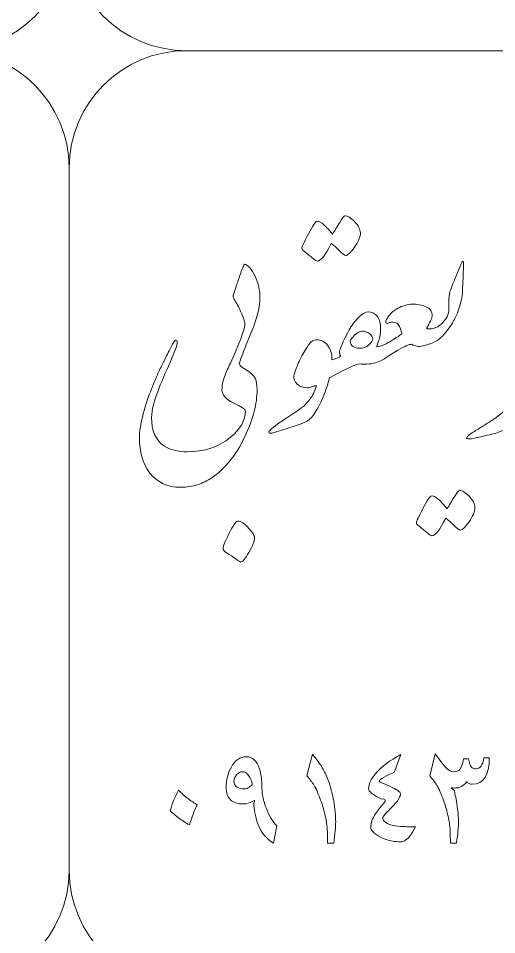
# Model space of a CAD drawing. Header units: millimetres. Extents: x 62 to 462, y 96 to 456.
# Drawn here: x 104.17 to 124.31, y 378.53 to 417.17 of the extents above; entities that cross this region are included whole.
import ezdxf

# ---------------------------------------------------------------- set-up
doc = ezdxf.new("R2010")
doc.units = ezdxf.units.MM
doc.header["$MEASUREMENT"] = 0
doc.layers.add('Layer 1', color=7, linetype='Continuous')

msp = doc.modelspace()

# ---------------------------------------------------------------- linework, layer by layer
at = {"layer": 'Layer 1', "color": 250, "lineweight": 18}
for points, knots in [([(71.7442, 455.3033), (71.7442, 455.3033), (101.3692, 455.3033), (101.3692, 455.3033), (104.0887, 455.3033), (106.3067, 453.0853), (106.3067, 450.3658), (106.3067, 450.3658), (106.3067, 420.7408), (106.3067, 420.7408), (106.3067, 418.0213), (104.0887, 415.8033), (101.3692, 415.8033), (101.3692, 415.8033), (71.7442, 415.8033), (71.7442, 415.8033), (69.0247, 415.8033), (66.8067, 418.0213), (66.8067, 420.7408), (66.8067, 420.7408), (66.8067, 450.3658), (66.8067, 450.3658), (66.8067, 453.0853), (69.0247, 455.3033), (71.7442, 455.3033)], [0, 0, 0, 0, 0.125, 0.125, 0.125, 0.25, 0.25, 0.25, 0.375, 0.375, 0.375, 0.5, 0.5, 0.5, 0.625, 0.625, 0.625, 0.75, 0.75, 0.75, 0.875, 0.875, 0.875, 1, 1, 1, 1]), ([(111.2442, 455.3033), (111.2442, 455.3033), (140.8692, 455.3033), (140.8692, 455.3033), (143.5887, 455.3033), (145.8067, 453.0853), (145.8067, 450.3658), (145.8067, 450.3658), (145.8067, 420.7408), (145.8067, 420.7408), (145.8067, 418.0213), (143.5887, 415.8033), (140.8692, 415.8033), (140.8692, 415.8033), (111.2442, 415.8033), (111.2442, 415.8033), (108.5247, 415.8033), (106.3067, 418.0213), (106.3067, 420.7408), (106.3067, 420.7408), (106.3067, 450.3658), (106.3067, 450.3658), (106.3067, 453.0853), (108.5247, 455.3033), (111.2442, 455.3033)], [0, 0, 0, 0, 0.125, 0.125, 0.125, 0.25, 0.25, 0.25, 0.375, 0.375, 0.375, 0.5, 0.5, 0.5, 0.625, 0.625, 0.625, 0.75, 0.75, 0.75, 0.875, 0.875, 0.875, 1, 1, 1, 1]), ([(71.7442, 415.8033), (71.7442, 415.8033), (101.3692, 415.8033), (101.3692, 415.8033), (104.0887, 415.8033), (106.3067, 413.5853), (106.3067, 410.8658), (106.3067, 410.8658), (106.3067, 381.2408), (106.3067, 381.2408), (106.3067, 378.5213), (104.0887, 376.3033), (101.3692, 376.3033), (101.3692, 376.3033), (71.7442, 376.3033), (71.7442, 376.3033), (69.0247, 376.3033), (66.8067, 378.5213), (66.8067, 381.2408), (66.8067, 381.2408), (66.8067, 410.8658), (66.8067, 410.8658), (66.8067, 413.5853), (69.0247, 415.8033), (71.7442, 415.8033)], [0, 0, 0, 0, 0.125, 0.125, 0.125, 0.25, 0.25, 0.25, 0.375, 0.375, 0.375, 0.5, 0.5, 0.5, 0.625, 0.625, 0.625, 0.75, 0.75, 0.75, 0.875, 0.875, 0.875, 1, 1, 1, 1]), ([(111.2442, 415.8033), (111.2442, 415.8033), (140.8692, 415.8033), (140.8692, 415.8033), (143.5887, 415.8033), (145.8067, 413.5853), (145.8067, 410.8658), (145.8067, 410.8658), (145.8067, 381.2408), (145.8067, 381.2408), (145.8067, 378.5213), (143.5887, 376.3033), (140.8692, 376.3033), (140.8692, 376.3033), (111.2442, 376.3033), (111.2442, 376.3033), (108.5247, 376.3033), (106.3067, 378.5213), (106.3067, 381.2408), (106.3067, 381.2408), (106.3067, 410.8658), (106.3067, 410.8658), (106.3067, 413.5853), (108.5247, 415.8033), (111.2442, 415.8033)], [0, 0, 0, 0, 0.125, 0.125, 0.125, 0.25, 0.25, 0.25, 0.375, 0.375, 0.375, 0.5, 0.5, 0.5, 0.625, 0.625, 0.625, 0.75, 0.75, 0.75, 0.875, 0.875, 0.875, 1, 1, 1, 1]), ([(116.1061, 407.4703), (116.1061, 407.5307), (116.1989, 407.7328), (116.3847, 408.0834), (116.5705, 408.4318), (116.6843, 408.606), (116.7237, 408.606), (116.8005, 408.6385), (116.9142, 408.5828), (117.0606, 408.4411), (117.2092, 408.2971), (117.3207, 408.1717), (117.3973, 408.0625), (117.4879, 408.2112), (117.5901, 408.3807), (117.7016, 408.5665), (117.8131, 408.7523), (117.885, 408.8452), (117.9222, 408.8452), (118.0359, 408.8452), (118.1707, 408.7615), (118.3263, 408.5967), (118.4843, 408.4318), (118.5655, 408.2762), (118.5748, 408.1298), (118.5748, 407.958), (118.4912, 407.7536), (118.324, 407.5191), (118.1591, 407.2868), (118.0406, 407.1707), (117.9617, 407.1707), (117.9129, 407.1707), (117.8223, 407.238), (117.6899, 407.3681), (117.5599, 407.5005), (117.4437, 407.6027), (117.3439, 407.6747), (117.0977, 407.18), (116.9026, 406.9338), (116.7586, 406.9338), (116.7215, 406.9338), (116.6704, 406.9617), (116.6007, 407.0221), (116.538, 407.0755), (116.4404, 407.1568), (116.3057, 407.266), (116.171, 407.3751), (116.1061, 407.4424), (116.1061, 407.4703)], [0, 0, 0, 0, 0.0625, 0.0625, 0.0625, 0.125, 0.125, 0.125, 0.1875, 0.1875, 0.1875, 0.25, 0.25, 0.25, 0.3125, 0.3125, 0.3125, 0.375, 0.375, 0.375, 0.4375, 0.4375, 0.4375, 0.5, 0.5, 0.5, 0.5625, 0.5625, 0.5625, 0.625, 0.625, 0.625, 0.6875, 0.6875, 0.6875, 0.75, 0.75, 0.75, 0.8125, 0.8125, 0.8125, 0.875, 0.875, 0.875, 0.9375, 0.9375, 0.9375, 1, 1, 1, 1]), ([(121.889, 404.212), (121.9981, 404.2887), (122.091, 404.3839), (122.1676, 404.4976), (122.2489, 404.6115), (122.2908, 404.7252), (122.2908, 404.8391), (122.2908, 404.8391), (122.2908, 405.2873), (122.2908, 405.2873), (122.2908, 405.3964), (122.3093, 405.5172), (122.3442, 405.6473), (122.4092, 405.8284), (122.4742, 405.9956), (122.5416, 406.1443), (122.5416, 406.1443), (122.8203, 406.8177), (122.8203, 406.8177), (122.8249, 406.8503), (122.8481, 406.8875), (122.8899, 406.927), (122.9086, 406.927), (122.9155, 406.8804), (122.9155, 406.7853), (122.9155, 406.7853), (122.9039, 406.3022), (122.9039, 406.3022), (122.9039, 406.3022), (122.876, 405.717), (122.876, 405.717), (122.876, 405.5126), (122.8342, 405.2803), (122.7529, 405.0226), (122.6763, 404.7624), (122.5764, 404.5348), (122.4533, 404.3351), (122.2683, 404.032), (122.0809, 403.8003), (121.8912, 403.6425), (121.8912, 403.6425), (121.889, 403.6383), (121.889, 403.6383), (121.7797, 403.5663), (121.6567, 403.5036), (121.522, 403.4525), (121.3849, 403.3991), (121.2526, 403.3643), (121.1272, 403.3457), (121.0575, 403.3318), (120.9855, 403.3364), (120.9089, 403.355), (120.8322, 403.3759), (120.7718, 403.3991), (120.7323, 403.427), (120.6766, 403.427), (120.6, 403.4038), (120.5001, 403.3596), (120.4048, 403.3178), (120.2864, 403.2598), (120.1471, 403.1831), (120.1471, 403.1831), (119.7453, 402.93), (119.7453, 402.93), (119.7453, 402.93), (119.7448, 402.9317), (119.7448, 402.9317), (119.6172, 402.8183), (119.464, 402.7324), (119.2831, 402.6744), (119.0787, 402.5955), (118.821, 402.5723), (118.5075, 402.5978), (118.4424, 402.5978), (118.1521, 402.4701), (117.6296, 402.21), (117.6296, 402.21), (117.2706, 402.0121), (117.2706, 402.0121), (117.2706, 402.0121), (117.2441, 401.9081), (117.2441, 401.9081), (117.2162, 401.7942), (117.1813, 401.6851), (117.1465, 401.5853), (116.9862, 401.1463), (116.84, 400.8211), (116.7029, 400.6121), (116.5682, 400.4031), (116.4614, 400.2754), (116.3847, 400.2243), (116.3058, 400.1755), (116.192, 400.1221), (116.0363, 400.064), (115.8831, 400.0083), (115.6485, 399.9293), (115.3326, 399.8271), (115.0168, 399.7249), (114.831, 399.6739), (114.7707, 399.6739), (114.7358, 399.6739), (114.7172, 399.6832), (114.7172, 399.7017), (114.6801, 399.7505), (114.8682, 399.9154), (115.2816, 400.1918), (115.695, 400.4681), (115.9621, 400.6493), (116.0805, 400.7352), (116.2013, 400.8211), (116.3244, 400.9466), (116.4474, 401.1137), (116.5728, 401.2787), (116.6658, 401.4668), (116.7238, 401.6735), (116.6611, 401.6828), (116.5961, 401.6712), (116.5311, 401.6363), (116.4637, 401.6038), (116.3987, 401.5853), (116.3359, 401.5853), (116.1688, 401.5899), (116.0271, 401.6456), (115.9133, 401.7502), (115.8018, 401.8523), (115.753, 401.9684), (115.7716, 402.0962), (115.7902, 402.1728), (115.8157, 402.2634), (115.8506, 402.3656), (115.8831, 402.4678), (115.9551, 402.6303), (116.0643, 402.851), (116.1734, 403.0739), (116.2825, 403.2574), (116.394, 403.4014), (116.5055, 403.5477), (116.6146, 403.6197), (116.7238, 403.6197), (116.9096, 403.6197), (117.0652, 403.5407), (117.1906, 403.3828), (117.316, 403.2226), (117.3765, 403.0322), (117.3765, 402.8115), (117.3765, 402.8115), (117.3761, 402.7649), (117.3761, 402.7649), (117.3761, 402.7649), (117.5042, 402.8092), (117.5042, 402.8092), (117.6551, 402.8649), (117.7318, 402.9044), (117.7318, 402.9322), (117.7038, 402.9786), (117.6899, 403.0344), (117.6899, 403.1018), (117.6992, 403.1621), (117.7224, 403.2365), (117.7596, 403.327), (117.8223, 403.4942), (117.9385, 403.7311), (118.1056, 404.0354), (118.2101, 404.2351), (118.3425, 404.4116), (118.5075, 404.565), (118.67, 404.7158), (118.8024, 404.7902), (118.9023, 404.7902), (119.0602, 404.7902), (119.1902, 404.7229), (119.2901, 404.5928), (119.3807, 404.465), (119.4248, 404.2978), (119.4248, 404.0888), (119.4248, 403.903), (119.3993, 403.7358), (119.3481, 403.5895), (119.2947, 403.4409), (119.2622, 403.3502), (119.2483, 403.3131), (119.2483, 403.3131), (119.3296, 403.327), (119.3296, 403.327), (119.5061, 403.3712), (119.6455, 403.4315), (119.7453, 403.5036), (119.7453, 403.5036), (119.7495, 403.4965), (119.7495, 403.4965), (119.8306, 403.5386), (119.9453, 403.6075), (120.0913, 403.7057), (120.1239, 403.7243), (120.1982, 403.7777), (120.3167, 403.8636), (120.3167, 403.9356), (120.2841, 404.0401), (120.2214, 404.1772), (120.154, 404.3002), (120.0612, 404.3606), (119.9427, 404.3606), (119.8661, 404.3606), (119.7871, 404.3421), (119.7035, 404.3049), (119.6455, 404.3049), (119.6269, 404.3444), (119.6501, 404.421), (119.6687, 404.4768), (119.7082, 404.5441), (119.7731, 404.6254), (119.8731, 404.7531), (119.9961, 404.8599), (120.1471, 404.9458), (120.2423, 404.997), (120.3399, 405.0341), (120.4397, 405.062), (120.5628, 405.0992), (120.665, 405.1178), (120.7532, 405.1178), (120.9599, 405.1178), (121.155, 405.0805), (121.3385, 405.0085), (121.5103, 404.9412), (121.5963, 404.8228), (121.5963, 404.6532), (121.5963, 404.5952), (121.5754, 404.5232), (121.5359, 404.4373), (121.5127, 404.3861), (121.4918, 404.3397), (121.4708, 404.3002), (121.45, 404.2584), (121.4128, 404.1911), (121.3571, 404.0959), (121.3896, 404.0679), (121.4662, 404.0657), (121.5893, 404.0842), (121.7124, 404.1052), (121.8122, 404.1469), (121.889, 404.212)], [0, 0, 0, 0, 0.0125, 0.0125, 0.0125, 0.025, 0.025, 0.025, 0.0375, 0.0375, 0.0375, 0.05, 0.05, 0.05, 0.0625, 0.0625, 0.0625, 0.075, 0.075, 0.075, 0.0875, 0.0875, 0.0875, 0.1, 0.1, 0.1, 0.1125, 0.1125, 0.1125, 0.125, 0.125, 0.125, 0.1375, 0.1375, 0.1375, 0.15, 0.15, 0.15, 0.1625, 0.1625, 0.1625, 0.175, 0.175, 0.175, 0.1875, 0.1875, 0.1875, 0.2, 0.2, 0.2, 0.2125, 0.2125, 0.2125, 0.225, 0.225, 0.225, 0.2375, 0.2375, 0.2375, 0.25, 0.25, 0.25, 0.2625, 0.2625, 0.2625, 0.275, 0.275, 0.275, 0.2875, 0.2875, 0.2875, 0.3, 0.3, 0.3, 0.3125, 0.3125, 0.3125, 0.325, 0.325, 0.325, 0.3375, 0.3375, 0.3375, 0.35, 0.35, 0.35, 0.3625, 0.3625, 0.3625, 0.375, 0.375, 0.375, 0.3875, 0.3875, 0.3875, 0.4, 0.4, 0.4, 0.4125, 0.4125, 0.4125, 0.425, 0.425, 0.425, 0.4375, 0.4375, 0.4375, 0.45, 0.45, 0.45, 0.4625, 0.4625, 0.4625, 0.475, 0.475, 0.475, 0.4875, 0.4875, 0.4875, 0.5, 0.5, 0.5, 0.5125, 0.5125, 0.5125, 0.525, 0.525, 0.525, 0.5375, 0.5375, 0.5375, 0.55, 0.55, 0.55, 0.5625, 0.5625, 0.5625, 0.575, 0.575, 0.575, 0.5875, 0.5875, 0.5875, 0.6, 0.6, 0.6, 0.6125, 0.6125, 0.6125, 0.625, 0.625, 0.625, 0.6375, 0.6375, 0.6375, 0.65, 0.65, 0.65, 0.6625, 0.6625, 0.6625, 0.675, 0.675, 0.675, 0.6875, 0.6875, 0.6875, 0.7, 0.7, 0.7, 0.7125, 0.7125, 0.7125, 0.725, 0.725, 0.725, 0.7375, 0.7375, 0.7375, 0.75, 0.75, 0.75, 0.7625, 0.7625, 0.7625, 0.775, 0.775, 0.775, 0.7875, 0.7875, 0.7875, 0.8, 0.8, 0.8, 0.8125, 0.8125, 0.8125, 0.825, 0.825, 0.825, 0.8375, 0.8375, 0.8375, 0.85, 0.85, 0.85, 0.8625, 0.8625, 0.8625, 0.875, 0.875, 0.875, 0.8875, 0.8875, 0.8875, 0.9, 0.9, 0.9, 0.9125, 0.9125, 0.9125, 0.925, 0.925, 0.925, 0.9375, 0.9375, 0.9375, 0.95, 0.95, 0.95, 0.9625, 0.9625, 0.9625, 0.975, 0.975, 0.975, 0.9875, 0.9875, 0.9875, 1, 1, 1, 1]), ([(113.7302, 400.6075), (113.7302, 400.6842), (113.5676, 400.7979), (113.2401, 400.9466), (112.908, 401.1022), (112.7431, 401.2903), (112.7431, 401.5133), (112.7431, 401.6712), (112.778, 401.8523), (112.85, 402.0543), (112.9197, 402.2541), (113.0032, 402.4469), (113.1032, 402.6281), (113.1032, 402.6281), (113.1055, 402.6322), (113.1055, 402.6322), (113.1055, 402.6322), (113.1054, 402.6327), (113.1054, 402.6327), (113.2587, 402.995), (113.3563, 403.2249), (113.398, 403.3201), (113.6024, 403.7963), (113.7046, 404.1214), (113.7046, 404.2933), (113.7046, 404.3514), (113.6767, 404.4536), (113.621, 404.5998), (113.5583, 404.7577), (113.4979, 404.8972), (113.4375, 405.0132), (113.412, 405.0597), (113.3841, 405.1038), (113.3563, 405.1502), (113.3283, 405.1967), (113.3051, 405.2408), (113.2819, 405.2873), (113.2262, 405.3686), (113.2053, 405.4313), (113.2146, 405.4777), (113.2541, 405.6031), (113.2912, 405.717), (113.3237, 405.8168), (113.3539, 405.9166), (113.3841, 406.0026), (113.412, 406.0745), (113.5327, 406.4392), (113.6257, 406.683), (113.6906, 406.8108), (113.844, 406.7597), (113.9949, 406.5879), (114.1389, 406.2929), (114.2759, 405.9979), (114.3433, 405.696), (114.3433, 405.3894), (114.3433, 405.0712), (114.255, 404.6718), (114.0785, 404.1911), (113.974, 403.9333), (113.8695, 403.6731), (113.7673, 403.4108), (113.6652, 403.1507), (113.5652, 402.8906), (113.4654, 402.6327), (113.4654, 402.6327), (113.4648, 402.6315), (113.4648, 402.6315), (113.4648, 402.6315), (113.4654, 402.6281), (113.4654, 402.6281), (113.4654, 402.5654), (113.5165, 402.5003), (113.6187, 402.4376), (113.7209, 402.3749), (113.8231, 402.3052), (113.9276, 402.2309), (114.0321, 402.1543), (114.1065, 402.0706), (114.1529, 401.9754), (114.197, 401.871), (114.2202, 401.7176), (114.2202, 401.5133), (114.2202, 401.2137), (114.1807, 400.9071), (114.1041, 400.5935), (114.0275, 400.2893), (113.8835, 399.913), (113.6744, 399.4648), (113.3446, 398.7704), (112.8964, 398.2177), (112.3274, 397.8043), (112.1207, 397.6719), (111.9164, 397.5721), (111.7166, 397.5047), (111.4983, 397.4327), (111.2638, 397.3955), (111.0152, 397.3955), (110.43, 397.3955), (109.9818, 397.6138), (109.6682, 398.0481), (109.4011, 398.4197), (109.2664, 398.8982), (109.2664, 399.4787), (109.2664, 399.7366), (109.3199, 400.0733), (109.429, 400.4914), (109.5382, 400.8955), (109.652, 401.2439), (109.7705, 401.5388), (109.8981, 401.843), (110.005, 402.1008), (110.0955, 402.3075), (110.1234, 402.3586), (110.1629, 402.4352), (110.2117, 402.5374), (110.2627, 402.6374), (110.3254, 402.7721), (110.4022, 402.9346), (110.4579, 403.0344), (110.5066, 403.125), (110.5484, 403.2064), (110.5925, 403.2876), (110.6274, 403.3619), (110.6553, 403.4246), (110.7226, 403.5477), (110.7738, 403.6058), (110.8109, 403.6012), (110.8619, 403.5919), (110.8736, 403.5407), (110.8527, 403.4455), (110.8295, 403.3318), (110.7992, 403.2342), (110.7644, 403.1529), (110.4416, 402.4074), (110.2187, 401.8895), (110.0955, 401.5946), (109.8842, 401.0534), (109.7774, 400.6377), (109.7774, 400.3427), (109.7774, 399.783), (109.9492, 399.3859), (110.2929, 399.1444), (110.5484, 398.9771), (110.8759, 398.8935), (111.28, 398.8935), (112.0069, 398.8935), (112.6131, 399.0979), (113.1032, 399.5043), (113.5212, 399.855), (113.7302, 400.2219), (113.7302, 400.6075)], [0, 0, 0, 0, 0.02, 0.02, 0.02, 0.04, 0.04, 0.04, 0.06, 0.06, 0.06, 0.08, 0.08, 0.08, 0.1, 0.1, 0.1, 0.12, 0.12, 0.12, 0.14, 0.14, 0.14, 0.16, 0.16, 0.16, 0.18, 0.18, 0.18, 0.2, 0.2, 0.2, 0.22, 0.22, 0.22, 0.24, 0.24, 0.24, 0.26, 0.26, 0.26, 0.28, 0.28, 0.28, 0.3, 0.3, 0.3, 0.32, 0.32, 0.32, 0.34, 0.34, 0.34, 0.36, 0.36, 0.36, 0.38, 0.38, 0.38, 0.4, 0.4, 0.4, 0.42, 0.42, 0.42, 0.44, 0.44, 0.44, 0.46, 0.46, 0.46, 0.48, 0.48, 0.48, 0.5, 0.5, 0.5, 0.52, 0.52, 0.52, 0.54, 0.54, 0.54, 0.56, 0.56, 0.56, 0.58, 0.58, 0.58, 0.6, 0.6, 0.6, 0.62, 0.62, 0.62, 0.64, 0.64, 0.64, 0.66, 0.66, 0.66, 0.68, 0.68, 0.68, 0.7, 0.7, 0.7, 0.72, 0.72, 0.72, 0.74, 0.74, 0.74, 0.76, 0.76, 0.76, 0.78, 0.78, 0.78, 0.8, 0.8, 0.8, 0.82, 0.82, 0.82, 0.84, 0.84, 0.84, 0.86, 0.86, 0.86, 0.88, 0.88, 0.88, 0.9, 0.9, 0.9, 0.92, 0.92, 0.92, 0.94, 0.94, 0.94, 0.96, 0.96, 0.96, 0.98, 0.98, 0.98, 1, 1, 1, 1]), ([(127.1912, 403.9262), (127.305, 404.0215), (127.4676, 404.1516), (127.6812, 404.3211), (127.8903, 404.479), (128.032, 404.5835), (128.1109, 404.6323), (128.1109, 404.6323), (128.5986, 404.9528), (128.5986, 404.9528), (128.5871, 404.9621), (128.5383, 404.9922), (128.457, 405.041), (128.3943, 405.0736), (128.3617, 405.1177), (128.3617, 405.1781), (128.4802, 405.4405), (128.6428, 405.7007), (128.8518, 405.9608), (129.0561, 406.2046), (129.1746, 406.3161), (129.2118, 406.2929), (129.5787, 406.1675), (129.7971, 406.0862), (129.8644, 406.056), (130.1059, 405.9421), (130.2267, 405.8121), (130.2267, 405.6681), (130.2267, 405.5683), (130.1802, 405.4382), (130.0897, 405.2803), (129.9898, 405.1247), (129.876, 404.9922), (129.7505, 404.8785), (129.6089, 404.7601), (129.444, 404.6648), (129.2535, 404.5928), (128.7589, 404.4256), (128.3548, 404.2584), (128.0389, 404.0912), (127.7281, 403.9289), (127.4487, 403.7374), (127.2032, 403.5146), (127.2032, 403.5146), (127.1935, 403.499), (127.1935, 403.499), (127.1425, 403.4687), (127.11, 403.4385), (127.0937, 403.4107), (127.0774, 403.3828), (127.0705, 403.3689), (127.0705, 403.3643), (127.11, 403.3735), (127.2818, 403.4038), (127.5814, 403.4595), (127.802, 403.4943), (127.9879, 403.5129), (128.1387, 403.5129), (128.3547, 403.5129), (128.5335, 403.499), (128.6682, 403.4734), (128.8099, 403.4455), (128.8797, 403.3806), (128.8797, 403.276), (128.8797, 403.2342), (128.8541, 403.1576), (128.8053, 403.0437), (128.7403, 402.9253), (128.659, 402.8068), (128.5591, 402.6908), (128.4918, 402.6118), (128.2502, 402.4886), (127.8345, 402.3168), (127.4211, 402.1426), (127.1657, 402.0265), (127.0705, 401.9662), (126.9752, 401.9034), (126.9032, 401.8523), (126.8521, 401.8129), (126.8247, 401.7767), (126.7947, 401.7497), (126.7623, 401.7327), (126.6914, 401.6513), (126.682, 401.5867), (126.736, 401.5388), (126.7894, 401.4877), (126.88, 401.4621), (127.0078, 401.4599), (127.1354, 401.4575), (127.2284, 401.4575), (127.2864, 401.4575), (127.377, 401.4482), (127.4235, 401.3948), (127.4235, 401.2996), (127.4235, 401.2322), (127.3863, 401.0883), (127.3143, 400.8723), (127.1866, 400.4914), (127.0217, 400.1987), (126.8173, 399.9944), (126.6037, 399.7807), (126.3714, 399.6739), (126.116, 399.6739), (125.8767, 399.6739), (125.6886, 399.7946), (125.5516, 400.0338), (125.4473, 400.2243), (125.3834, 400.4456), (125.362, 400.6972), (125.2696, 400.558), (125.1447, 400.3755), (124.9871, 400.1499), (124.8919, 400.0315), (124.8107, 399.9479), (124.741, 399.8991), (124.6504, 399.8341), (124.5598, 399.783), (124.4669, 399.7459), (124.3741, 399.7064), (124.2719, 399.6762), (124.1604, 399.6507), (124.0489, 399.6251), (123.9398, 399.5995), (123.8306, 399.5717), (123.8306, 399.5717), (123.3801, 399.4625), (123.3801, 399.4625), (123.1989, 399.4323), (123.0874, 399.4277), (123.0479, 399.4486), (123.0479, 399.5136), (123.1222, 399.5926), (123.2732, 399.6878), (123.4079, 399.7737), (123.5473, 399.862), (123.6866, 399.9503), (123.8283, 400.0385), (123.9676, 400.1245), (124.1093, 400.2104), (124.4669, 400.4612), (124.7363, 400.6957), (124.9129, 400.9117), (125.0476, 401.0813), (125.1544, 401.2276), (125.2311, 401.3553), (125.2821, 401.4273), (125.3565, 401.5527), (125.4563, 401.7293), (125.4563, 401.7293), (125.5222, 401.8641), (125.5222, 401.8641), (125.5379, 401.901), (125.5547, 401.9364), (125.5725, 401.9708), (125.5807, 401.9873), (125.589, 402.0032), (125.5976, 402.0187), (125.5976, 402.0187), (125.7489, 402.3285), (125.7489, 402.3285), (125.8163, 402.4678), (125.8837, 402.5816), (125.9464, 402.6675), (126.0044, 402.7535), (126.0602, 402.7953), (126.1089, 402.7906), (126.1554, 402.7674), (126.1693, 402.7233), (126.1507, 402.6536), (126.0997, 402.5049), (126.0694, 402.4074), (126.0555, 402.361), (126.004, 402.1896), (125.9703, 402.054), (125.9554, 401.956), (125.9783, 401.5452), (126.0453, 401.3225), (126.1577, 401.2857), (126.2065, 401.3367), (126.2785, 401.4459), (126.369, 401.6131), (126.4225, 401.713), (126.4643, 401.7803), (126.4898, 401.8175), (126.4966, 401.826), (126.5043, 401.8332), (126.5131, 401.8395), (126.554, 401.8897), (126.6045, 401.943), (126.6616, 401.9963), (126.8033, 402.1241), (126.9451, 402.2332), (127.0913, 402.3285), (127.2772, 402.4515), (127.456, 402.5584), (127.6278, 402.6489), (127.6417, 402.6582), (127.7393, 402.707), (127.9205, 402.7929), (127.9205, 402.837), (127.8484, 402.8695), (127.7022, 402.8882), (127.5768, 402.8928), (127.4048, 402.8882), (127.1935, 402.8742), (127.1935, 402.8742), (126.4852, 402.8185), (126.4852, 402.8185), (126.4527, 402.8185), (126.4434, 402.8463), (126.4573, 402.8997), (126.4852, 403.0182), (126.5735, 403.1901), (126.7267, 403.4107), (126.8757, 403.6307), (127.0292, 403.7987), (127.1872, 403.9169), (127.1872, 403.9169), (127.1912, 403.9262), (127.1912, 403.9262)], [0, 0, 0, 0, 0.0136986, 0.0136986, 0.0136986, 0.0273973, 0.0273973, 0.0273973, 0.0410959, 0.0410959, 0.0410959, 0.0547945, 0.0547945, 0.0547945, 0.0684932, 0.0684932, 0.0684932, 0.0821918, 0.0821918, 0.0821918, 0.0958904, 0.0958904, 0.0958904, 0.109589, 0.109589, 0.109589, 0.1232877, 0.1232877, 0.1232877, 0.1369863, 0.1369863, 0.1369863, 0.1506849, 0.1506849, 0.1506849, 0.1643836, 0.1643836, 0.1643836, 0.1780822, 0.1780822, 0.1780822, 0.1917808, 0.1917808, 0.1917808, 0.2054795, 0.2054795, 0.2054795, 0.2191781, 0.2191781, 0.2191781, 0.2328767, 0.2328767, 0.2328767, 0.2465753, 0.2465753, 0.2465753, 0.260274, 0.260274, 0.260274, 0.2739726, 0.2739726, 0.2739726, 0.2876712, 0.2876712, 0.2876712, 0.3013699, 0.3013699, 0.3013699, 0.3150685, 0.3150685, 0.3150685, 0.3287671, 0.3287671, 0.3287671, 0.3424658, 0.3424658, 0.3424658, 0.3561644, 0.3561644, 0.3561644, 0.369863, 0.369863, 0.369863, 0.3835616, 0.3835616, 0.3835616, 0.3972603, 0.3972603, 0.3972603, 0.4109589, 0.4109589, 0.4109589, 0.4246575, 0.4246575, 0.4246575, 0.4383562, 0.4383562, 0.4383562, 0.4520548, 0.4520548, 0.4520548, 0.4657534, 0.4657534, 0.4657534, 0.4794521, 0.4794521, 0.4794521, 0.4931507, 0.4931507, 0.4931507, 0.5068493, 0.5068493, 0.5068493, 0.5205479, 0.5205479, 0.5205479, 0.5342466, 0.5342466, 0.5342466, 0.5479452, 0.5479452, 0.5479452, 0.5616438, 0.5616438, 0.5616438, 0.5753425, 0.5753425, 0.5753425, 0.5890411, 0.5890411, 0.5890411, 0.6027397, 0.6027397, 0.6027397, 0.6164384, 0.6164384, 0.6164384, 0.630137, 0.630137, 0.630137, 0.6438356, 0.6438356, 0.6438356, 0.6575342, 0.6575342, 0.6575342, 0.6712329, 0.6712329, 0.6712329, 0.6849315, 0.6849315, 0.6849315, 0.6986301, 0.6986301, 0.6986301, 0.7123288, 0.7123288, 0.7123288, 0.7260274, 0.7260274, 0.7260274, 0.739726, 0.739726, 0.739726, 0.7534247, 0.7534247, 0.7534247, 0.7671233, 0.7671233, 0.7671233, 0.7808219, 0.7808219, 0.7808219, 0.7945205, 0.7945205, 0.7945205, 0.8082192, 0.8082192, 0.8082192, 0.8219178, 0.8219178, 0.8219178, 0.8356164, 0.8356164, 0.8356164, 0.8493151, 0.8493151, 0.8493151, 0.8630137, 0.8630137, 0.8630137, 0.8767123, 0.8767123, 0.8767123, 0.890411, 0.890411, 0.890411, 0.9041096, 0.9041096, 0.9041096, 0.9178082, 0.9178082, 0.9178082, 0.9315068, 0.9315068, 0.9315068, 0.9452055, 0.9452055, 0.9452055, 0.9589041, 0.9589041, 0.9589041, 0.9726027, 0.9726027, 0.9726027, 0.9863014, 0.9863014, 0.9863014, 1, 1, 1, 1]), ([(119.0927, 403.6615), (119.0927, 403.7381), (119.0462, 403.8125), (118.9557, 403.8845), (118.8558, 403.9494), (118.7536, 403.9797), (118.6491, 403.9797), (118.5492, 403.9797), (118.4424, 403.9239), (118.3309, 403.8101), (118.2079, 403.701), (118.1474, 403.615), (118.1474, 403.5523), (118.1474, 403.4524), (118.1869, 403.3782), (118.2682, 403.334), (118.3379, 403.2829), (118.4215, 403.2597), (118.5214, 403.2597), (118.6886, 403.2597), (118.8279, 403.3061), (118.9348, 403.4014), (119.0392, 403.4966), (119.0927, 403.5825), (119.0927, 403.6615)], [0, 0, 0, 0, 0.125, 0.125, 0.125, 0.25, 0.25, 0.25, 0.375, 0.375, 0.375, 0.5, 0.5, 0.5, 0.625, 0.625, 0.625, 0.75, 0.75, 0.75, 0.875, 0.875, 0.875, 1, 1, 1, 1]), ([(120.9298, 395.8907), (120.9298, 395.8628), (120.9971, 395.7955), (121.1295, 395.6862), (121.2643, 395.5771), (121.3617, 395.4959), (121.4268, 395.4424), (121.4942, 395.382), (121.5476, 395.3542), (121.5824, 395.3542), (121.7287, 395.3542), (121.9238, 395.6003), (122.1676, 396.095), (122.2676, 396.023), (122.3836, 395.9209), (122.516, 395.7885), (122.6461, 395.656), (122.7366, 395.5911), (122.7878, 395.5911), (122.8644, 395.5911), (122.9852, 395.7072), (123.1477, 395.9394), (123.3149, 396.174), (123.3985, 396.3784), (123.3985, 396.5502), (123.3915, 396.6966), (123.308, 396.8521), (123.1501, 397.017), (122.9945, 397.1819), (122.8598, 397.2656), (122.7459, 397.2656), (122.7111, 397.2656), (122.6368, 397.1726), (122.5253, 396.9868), (122.4138, 396.801), (122.314, 396.6315), (122.2234, 396.4829), (122.1444, 396.592), (122.0329, 396.7174), (121.8866, 396.8614), (121.738, 397.0031), (121.6265, 397.0589), (121.5498, 397.0263), (121.5081, 397.0263), (121.3943, 396.8521), (121.2085, 396.5038), (121.0227, 396.153), (120.9298, 395.951), (120.9298, 395.8907)], [0, 0, 0, 0, 0.0625, 0.0625, 0.0625, 0.125, 0.125, 0.125, 0.1875, 0.1875, 0.1875, 0.25, 0.25, 0.25, 0.3125, 0.3125, 0.3125, 0.375, 0.375, 0.375, 0.4375, 0.4375, 0.4375, 0.5, 0.5, 0.5, 0.5625, 0.5625, 0.5625, 0.625, 0.625, 0.625, 0.6875, 0.6875, 0.6875, 0.75, 0.75, 0.75, 0.8125, 0.8125, 0.8125, 0.875, 0.875, 0.875, 0.9375, 0.9375, 0.9375, 1, 1, 1, 1]), ([(112.7919, 394.8084), (112.7919, 394.7596), (112.8267, 394.7108), (112.894, 394.6668), (112.9707, 394.611), (113.0891, 394.532), (113.2517, 394.4252), (113.412, 394.3184), (113.5072, 394.2579), (113.5327, 394.244), (113.6071, 394.244), (113.7209, 394.3811), (113.8811, 394.6527), (114.039, 394.9245), (114.118, 395.1335), (114.118, 395.2775), (114.1041, 395.3866), (114.0019, 395.5376), (113.8114, 395.7304), (113.621, 395.9231), (113.477, 395.9998), (113.3771, 395.958), (113.326, 395.958), (113.2169, 395.7931), (113.0474, 395.4586), (112.8778, 395.1243), (112.7919, 394.9082), (112.7919, 394.8084)], [0, 0, 0, 0, 0.1111111, 0.1111111, 0.1111111, 0.2222222, 0.2222222, 0.2222222, 0.3333333, 0.3333333, 0.3333333, 0.4444444, 0.4444444, 0.4444444, 0.5555556, 0.5555556, 0.5555556, 0.6666667, 0.6666667, 0.6666667, 0.7777778, 0.7777778, 0.7777778, 0.8888889, 0.8888889, 0.8888889, 1, 1, 1, 1])]:
    msp.add_open_spline(points, degree=3, knots=knots, dxfattribs=at)
at = {"layer": 'Layer 1', "color": 250, "lineweight": 9}
for points, knots in [([(115.0486, 383.1292), (115.0486, 383.1292), (114.9197, 382.3884), (114.9197, 382.3884), (114.5969, 382.5916), (114.3775, 382.8633), (114.2591, 383.2011), (114.1418, 383.539), (114.0826, 383.8316), (114.0826, 384.0789), (114.1465, 384.1962), (114.1314, 384.224), (114.0385, 384.1602), (113.9189, 384.0835), (113.7842, 384.0441), (113.6368, 384.0441), (113.3964, 384.0441), (113.2176, 384.1044), (113.098, 384.2229), (112.9784, 384.3425), (112.9192, 384.5236), (112.9192, 384.7662), (112.9192, 385.0577), (112.9889, 385.3317), (113.1271, 385.5859), (113.2919, 385.8867), (113.5032, 386.0376), (113.7598, 386.0376), (114.0269, 386.0376), (114.215, 385.8669), (114.3241, 385.5244), (114.3926, 385.3084), (114.4263, 385.0402), (114.4263, 384.7175), (114.4263, 384.462), (114.4878, 384.1741), (114.612, 383.8537), (114.7351, 383.5344), (114.8814, 383.2929), (115.0486, 383.1292)], [0, 0, 0, 0, 0.0769231, 0.0769231, 0.0769231, 0.1538462, 0.1538462, 0.1538462, 0.2307692, 0.2307692, 0.2307692, 0.3076923, 0.3076923, 0.3076923, 0.3846154, 0.3846154, 0.3846154, 0.4615385, 0.4615385, 0.4615385, 0.5384615, 0.5384615, 0.5384615, 0.6153846, 0.6153846, 0.6153846, 0.6923077, 0.6923077, 0.6923077, 0.7692308, 0.7692308, 0.7692308, 0.8461538, 0.8461538, 0.8461538, 0.9230769, 0.9230769, 0.9230769, 1, 1, 1, 1]), ([(117.532, 383.2859), (117.532, 383.0978), (117.5053, 382.7994), (117.4508, 382.3919), (117.4508, 382.3919), (117.1918, 382.3919), (117.1918, 382.3919), (117.1918, 382.7541), (117.1779, 383.0328), (117.15, 383.2267), (117.121, 383.4206), (117.0757, 383.6284), (117.0119, 383.8502), (116.9422, 384.0952), (116.8598, 384.3285), (116.7669, 384.548), (116.7216, 384.6501), (116.6729, 384.743), (116.6206, 384.8266), (116.5463, 384.952), (116.4465, 385.0867), (116.3211, 385.2318), (116.3211, 385.2318), (116.5498, 386.1432), (116.5498, 386.1432), (116.7332, 385.9238), (116.8714, 385.7334), (116.9654, 385.5755), (117.0606, 385.4164), (117.1431, 385.2411), (117.2162, 385.0484), (117.3138, 384.7918), (117.3904, 384.5004), (117.4473, 384.1753), (117.5042, 383.8502), (117.532, 383.5541), (117.532, 383.2859)], [0, 0, 0, 0, 0.0833333, 0.0833333, 0.0833333, 0.1666667, 0.1666667, 0.1666667, 0.25, 0.25, 0.25, 0.3333333, 0.3333333, 0.3333333, 0.4166667, 0.4166667, 0.4166667, 0.5, 0.5, 0.5, 0.5833333, 0.5833333, 0.5833333, 0.6666667, 0.6666667, 0.6666667, 0.75, 0.75, 0.75, 0.8333333, 0.8333333, 0.8333333, 0.9166667, 0.9166667, 0.9166667, 1, 1, 1, 1]), ([(120.9002, 383.0816), (120.798, 382.9051), (120.726, 382.7878), (120.6831, 382.7321), (120.5426, 382.5405), (120.4079, 382.4453), (120.2814, 382.4453), (120.1478, 382.4453), (120.0166, 382.4592), (119.8889, 382.4871), (119.76, 382.5138), (119.6416, 382.5486), (119.5325, 382.5916), (119.3769, 382.6578), (119.2503, 382.7332), (119.154, 382.8203), (119.0576, 382.9062), (119.0088, 382.9887), (119.0088, 383.0688), (119.0088, 383.2337), (119.0739, 383.4183), (119.2027, 383.6226), (119.2956, 383.7677), (119.4117, 383.914), (119.5499, 384.0615), (119.6811, 384.1973), (119.6405, 384.2658), (119.428, 384.2658), (119.4733, 384.2472), (119.45, 384.2612), (119.3595, 384.3065), (119.0646, 384.4493), (118.9171, 384.577), (118.9171, 384.6908), (118.9171, 384.8835), (119.0251, 385.1053), (119.2399, 385.3572), (119.4651, 385.6184), (119.8111, 385.8774), (120.2779, 386.1328), (120.2779, 386.1328), (119.9992, 385.3677), (119.9992, 385.3677), (119.8494, 385.3224), (119.7055, 385.2585), (119.5685, 385.1761), (119.4315, 385.0925), (119.363, 385.0379), (119.363, 385.0101), (119.363, 384.9903), (119.5127, 384.916), (119.8123, 384.7895), (120.1107, 384.6629), (120.2605, 384.5549), (120.2605, 384.4667), (120.2605, 384.4295), (120.2384, 384.368), (120.1943, 384.2809), (120.1502, 384.1938), (120.1084, 384.1311), (120.07, 384.0917), (119.9481, 383.9651), (119.8262, 383.8397), (119.7066, 383.7143), (119.5766, 383.5738), (119.5127, 383.4844), (119.5127, 383.4461), (119.5127, 383.4078), (119.5336, 383.3648), (119.5778, 383.3196), (119.6474, 383.2453), (119.7577, 383.1884), (119.9075, 383.1501), (119.9864, 383.1292), (120.106, 383.1129), (120.2639, 383.1001), (120.423, 383.0885), (120.6355, 383.0816), (120.9002, 383.0816)], [0, 0, 0, 0, 0.0384615, 0.0384615, 0.0384615, 0.0769231, 0.0769231, 0.0769231, 0.1153846, 0.1153846, 0.1153846, 0.1538462, 0.1538462, 0.1538462, 0.1923077, 0.1923077, 0.1923077, 0.2307692, 0.2307692, 0.2307692, 0.2692308, 0.2692308, 0.2692308, 0.3076923, 0.3076923, 0.3076923, 0.3461538, 0.3461538, 0.3461538, 0.3846154, 0.3846154, 0.3846154, 0.4230769, 0.4230769, 0.4230769, 0.4615385, 0.4615385, 0.4615385, 0.5, 0.5, 0.5, 0.5384615, 0.5384615, 0.5384615, 0.5769231, 0.5769231, 0.5769231, 0.6153846, 0.6153846, 0.6153846, 0.6538462, 0.6538462, 0.6538462, 0.6923077, 0.6923077, 0.6923077, 0.7307692, 0.7307692, 0.7307692, 0.7692308, 0.7692308, 0.7692308, 0.8076923, 0.8076923, 0.8076923, 0.8461538, 0.8461538, 0.8461538, 0.8846154, 0.8846154, 0.8846154, 0.9230769, 0.9230769, 0.9230769, 0.9615385, 0.9615385, 0.9615385, 1, 1, 1, 1]), ([(123.4487, 385.5279), (123.6182, 385.5279), (123.7261, 385.6811), (123.7714, 385.9865), (123.7714, 385.9865), (124.0002, 385.9865), (124.0002, 385.9865), (124.0002, 385.2492), (123.761, 384.8812), (123.2849, 384.8812), (123.2106, 384.8812), (123.1398, 384.9044), (123.0725, 384.9508), (123.0063, 384.9973), (122.9912, 384.988), (123.0307, 384.9218), (123.033, 384.9334), (122.9877, 384.9021), (122.8937, 384.8266), (122.8101, 384.7569), (122.7253, 384.721), (122.6394, 384.721), (122.6278, 384.721), (122.6139, 384.721), (122.5964, 384.7198), (122.579, 384.7186), (122.5593, 384.7175), (122.5372, 384.7175), (122.4966, 384.7175), (122.456, 384.7221), (122.4165, 384.7302), (122.377, 384.7384), (122.4107, 384.7035), (122.5198, 384.6257), (122.55, 384.5224), (122.5872, 384.3285), (122.6336, 384.0441), (122.68, 383.7608), (122.7033, 383.5077), (122.7033, 383.2859), (122.7033, 383.0978), (122.6766, 382.7994), (122.622, 382.3919), (122.622, 382.3919), (122.3631, 382.3919), (122.3631, 382.3919), (122.3631, 382.7541), (122.3491, 383.0328), (122.3213, 383.2267), (122.2922, 383.4206), (122.247, 383.6284), (122.1831, 383.8502), (122.1134, 384.0952), (122.031, 384.3285), (121.9381, 384.548), (121.8928, 384.6501), (121.8441, 384.743), (121.7918, 384.8266), (121.7175, 384.952), (121.6177, 385.0867), (121.4923, 385.2318), (121.4923, 385.2318), (121.7245, 386.1572), (121.7245, 386.1572), (121.9219, 385.8936), (122.0577, 385.7171), (122.132, 385.6266), (122.2621, 385.4768), (122.3805, 385.4013), (122.4896, 385.4013), (122.6139, 385.4013), (122.7056, 385.4373), (122.7648, 385.507), (122.8217, 385.5755), (122.8728, 385.7241), (122.9181, 385.9528), (122.9181, 385.9528), (123.1294, 385.9528), (123.1294, 385.9528), (123.1607, 385.7717), (123.199, 385.6556), (123.2443, 385.6045), (123.2896, 385.5534), (123.3581, 385.5279), (123.4487, 385.5279)], [0, 0, 0, 0, 0.0357143, 0.0357143, 0.0357143, 0.0714286, 0.0714286, 0.0714286, 0.1071429, 0.1071429, 0.1071429, 0.1428571, 0.1428571, 0.1428571, 0.1785714, 0.1785714, 0.1785714, 0.2142857, 0.2142857, 0.2142857, 0.25, 0.25, 0.25, 0.2857143, 0.2857143, 0.2857143, 0.3214286, 0.3214286, 0.3214286, 0.3571429, 0.3571429, 0.3571429, 0.3928571, 0.3928571, 0.3928571, 0.4285714, 0.4285714, 0.4285714, 0.4642857, 0.4642857, 0.4642857, 0.5, 0.5, 0.5, 0.5357143, 0.5357143, 0.5357143, 0.5714286, 0.5714286, 0.5714286, 0.6071429, 0.6071429, 0.6071429, 0.6428571, 0.6428571, 0.6428571, 0.6785714, 0.6785714, 0.6785714, 0.7142857, 0.7142857, 0.7142857, 0.75, 0.75, 0.75, 0.7857143, 0.7857143, 0.7857143, 0.8214286, 0.8214286, 0.8214286, 0.8571429, 0.8571429, 0.8571429, 0.8928571, 0.8928571, 0.8928571, 0.9285714, 0.9285714, 0.9285714, 0.9642857, 0.9642857, 0.9642857, 1, 1, 1, 1]), ([(114.0211, 384.9021), (113.9514, 385.1053), (113.8794, 385.2446), (113.8074, 385.3166), (113.7482, 385.3758), (113.6809, 385.4048), (113.6066, 385.4048), (113.5183, 385.4048), (113.4359, 385.3607), (113.3616, 385.2725), (113.2873, 385.1842), (113.249, 385.0971), (113.249, 385.0101), (113.249, 384.8928), (113.2919, 384.808), (113.379, 384.7558), (113.4556, 384.7082), (113.5613, 384.6838), (113.6948, 384.6838), (113.7633, 384.6838), (113.8318, 384.7082), (113.9026, 384.7558), (113.9723, 384.8034), (114.0129, 384.8522), (114.0211, 384.9021)], [0, 0, 0, 0, 0.125, 0.125, 0.125, 0.25, 0.25, 0.25, 0.375, 0.375, 0.375, 0.5, 0.5, 0.5, 0.625, 0.625, 0.625, 0.75, 0.75, 0.75, 0.875, 0.875, 0.875, 1, 1, 1, 1]), ([(111.3751, 383.164), (111.2044, 383.2522), (111.05, 383.3509), (110.9118, 383.4601), (110.7969, 383.5483), (110.6808, 383.6481), (110.5647, 383.7584), (110.5879, 383.856), (110.6297, 383.9872), (110.6924, 384.152), (110.7551, 384.3157), (110.8294, 384.4748), (110.9153, 384.6257), (111.0442, 384.4922), (111.1777, 384.3738), (111.3147, 384.2705), (111.4529, 384.1671), (111.5817, 384.0835), (111.7048, 384.0174), (111.6502, 383.9198), (111.5922, 383.7875), (111.5295, 383.6191), (111.4668, 383.4519), (111.4157, 383.2998), (111.3751, 383.164)], [0, 0, 0, 0, 0.125, 0.125, 0.125, 0.25, 0.25, 0.25, 0.375, 0.375, 0.375, 0.5, 0.5, 0.5, 0.625, 0.625, 0.625, 0.75, 0.75, 0.75, 0.875, 0.875, 0.875, 1, 1, 1, 1])]:
    msp.add_open_spline(points, degree=3, knots=knots, dxfattribs=at)

doc.saveas('drawing.dxf')
